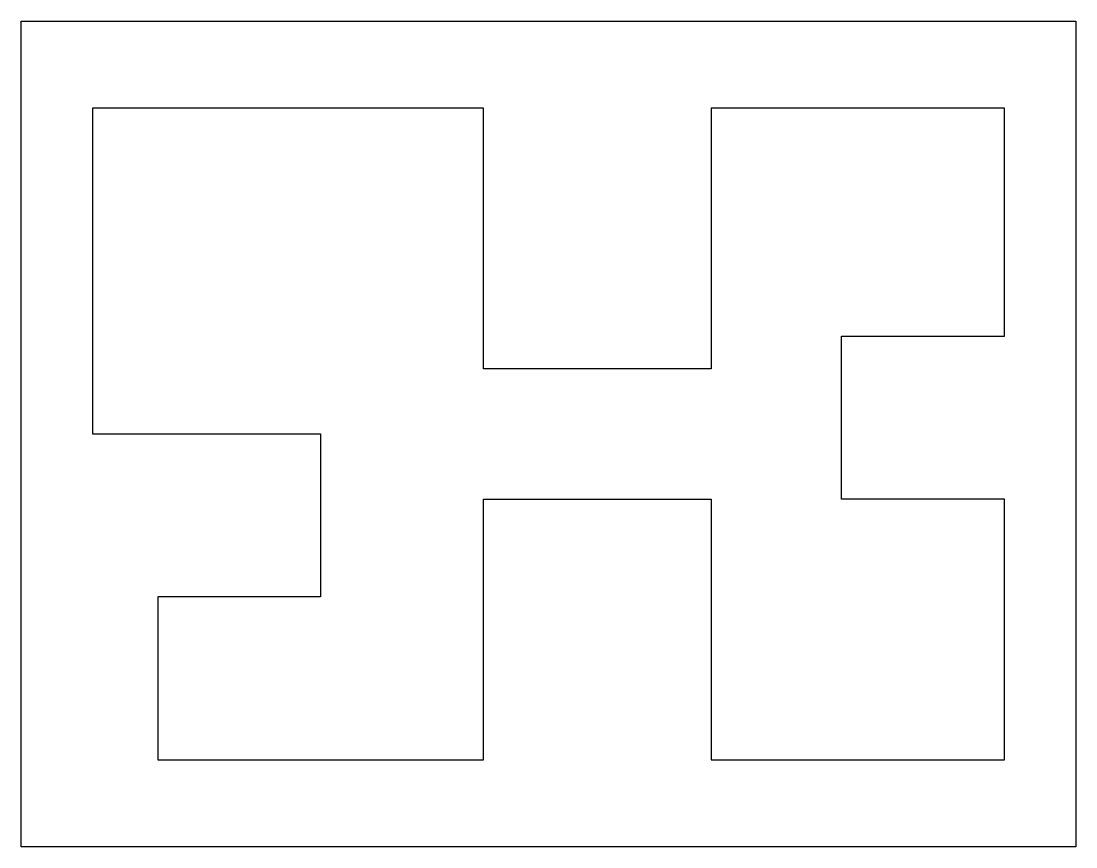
# Model space of a CAD drawing. Extents: x 1 to 324, y 1 to 254.
import ezdxf

# ---------------------------------------------------------------- set-up
doc = ezdxf.new("R2010")
doc.units = 0
doc.layers.add('Layer_1', color=7, linetype='CONTINUOUS')

msp = doc.modelspace()

# ---------------------------------------------------------------- linework, layer by layer
at = {"layer": 'Layer_1', "color": 7}
for points in [[(0.533902, 253.966098), (324.466102, 253.966098), (324.466102, 0.533901), (0.533902, 0.533901), (0.533902, 253.966098)], [(302.50001, 27.250013), (302.50001, 107.250023), (252.500026, 107.250023), (252.500026, 157.250007), (302.50001, 157.250007), (302.50001, 227.250008), (212.500021, 227.250008), (212.500021, 147.249999), (142.500009, 147.249999), (142.500009, 227.250008), (22.499995, 227.250008), (22.499995, 127.250011), (92.499996, 127.250011), (92.499996, 77.250026), (42.500011, 77.250026), (42.500011, 27.250013), (142.500009, 27.250013), (142.500009, 107.250023), (212.500021, 107.250023), (212.500021, 27.250013), (302.50001, 27.250013), (302.50001, 107.250023), (252.500026, 107.250023), (252.500026, 157.250007), (302.50001, 157.250007), (302.50001, 227.250008), (212.500021, 227.250008), (212.500021, 147.249999), (142.500009, 147.249999), (142.500009, 227.250008), (22.499995, 227.250008), (22.499995, 127.250011), (92.499996, 127.250011), (92.499996, 77.250026), (42.500011, 77.250026), (42.500011, 27.250013), (142.500009, 27.250013), (142.500009, 107.250023), (212.500021, 107.250023), (212.500021, 27.250013), (302.50001, 27.250013)]]:
    msp.add_lwpolyline(points, close=True, dxfattribs=at)
at = {"layer": 'Layer_1', "color": 1}
for points in [[(0.533902, 253.966098), (324.466102, 253.966098), (324.466102, 0.533901), (0.533902, 0.533901), (0.533902, 253.966098)], [(0.533902, 253.966098), (324.466102, 253.966098), (324.466102, 0.533901), (0.533902, 0.533901), (0.533902, 253.966098)], [(302.50001, 27.250013), (302.50001, 107.250023), (252.500026, 107.250023), (252.500026, 157.250007), (302.50001, 157.250007), (302.50001, 227.250008), (212.500021, 227.250008), (212.500021, 147.249999), (142.500009, 147.249999), (142.500009, 227.250008), (22.499995, 227.250008), (22.499995, 127.250011), (92.499996, 127.250011), (92.499996, 77.250026), (42.500011, 77.250026), (42.500011, 27.250013), (142.500009, 27.250013), (142.500009, 107.250023), (212.500021, 107.250023), (212.500021, 27.250013), (302.50001, 27.250013)]]:
    msp.add_lwpolyline(points, dxfattribs=at)

doc.saveas('drawing.dxf')
